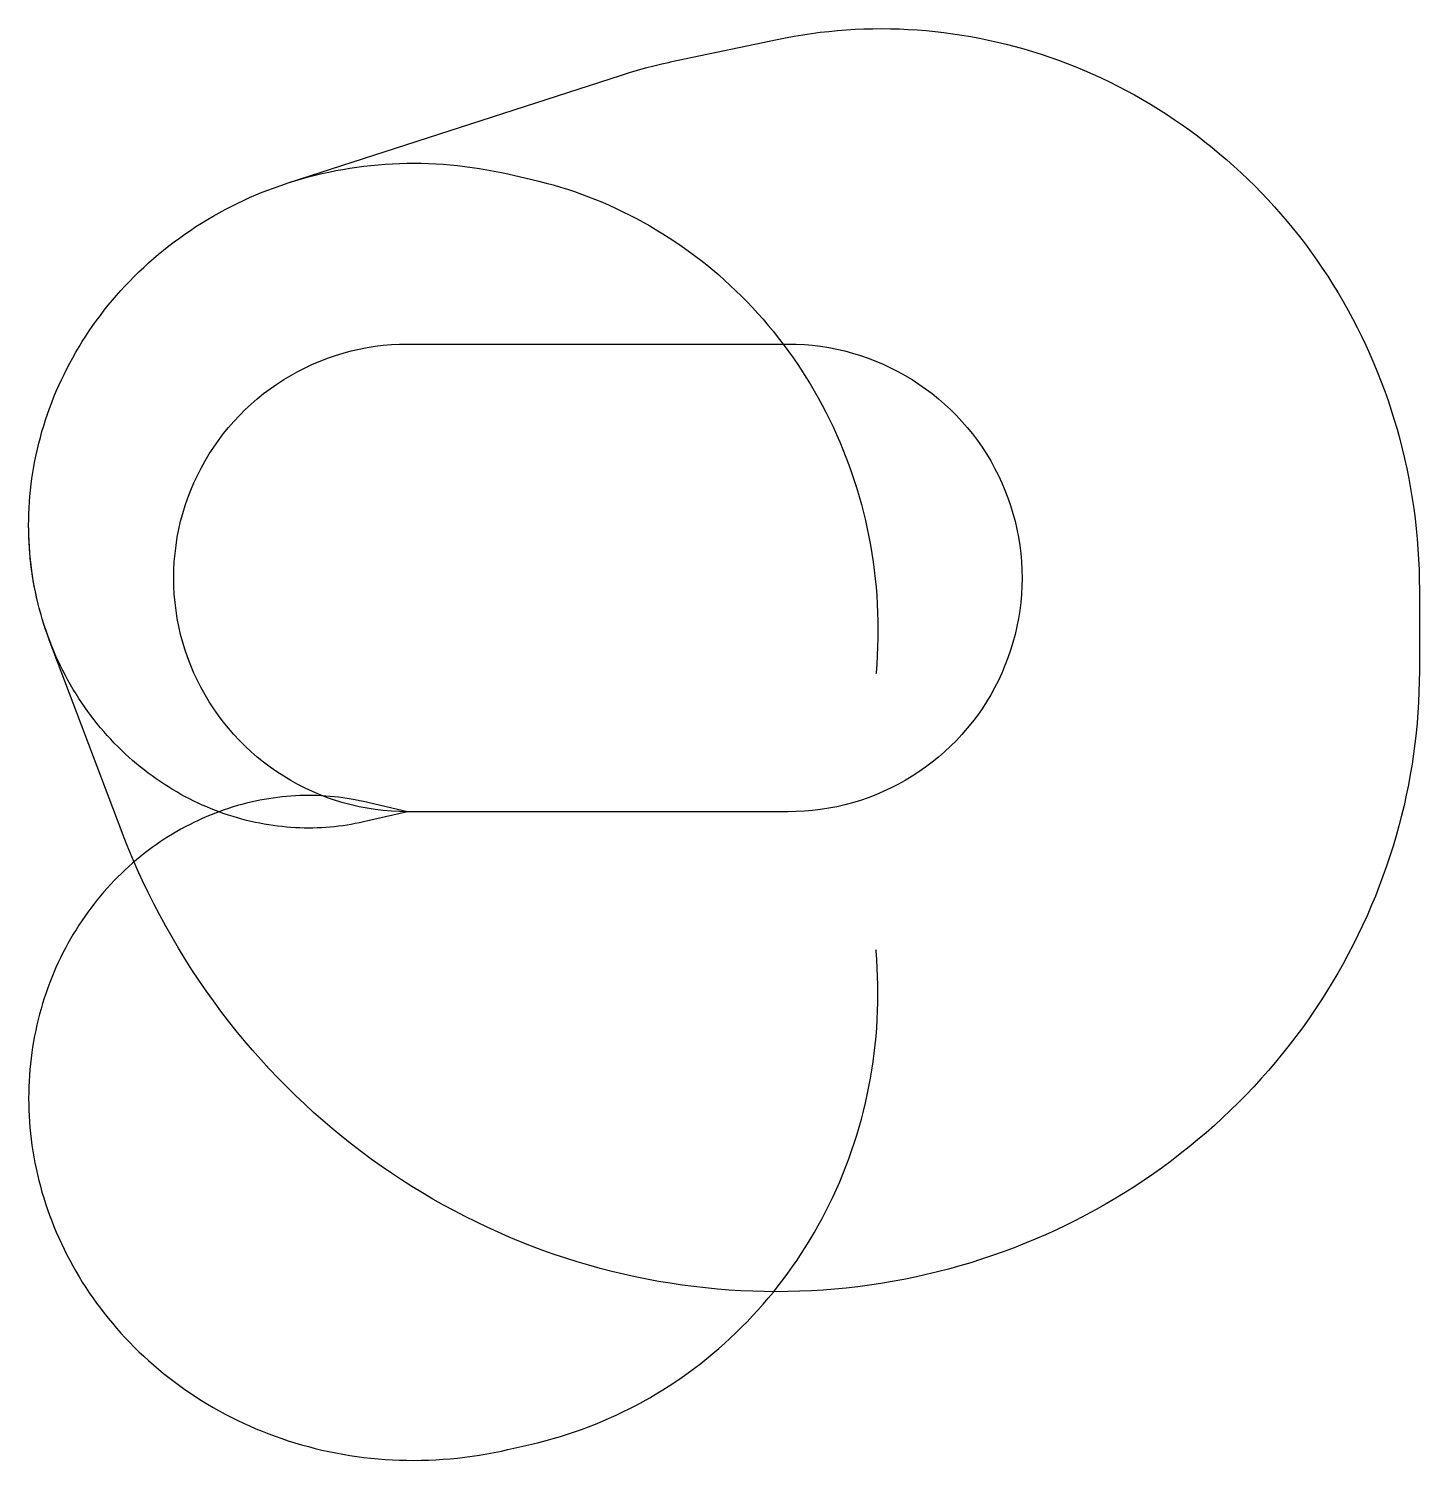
# Model space of a CAD drawing. Header units: metres. Extents: x -22692 to 60571, y -38839 to 46898.
import ezdxf

# ---------------------------------------------------------------- set-up
doc = ezdxf.new("R2010")
doc.units = ezdxf.units.M

msp = doc.modelspace()

# ---------------------------------------------------------------- linework, layer by layer
at = {"layer": 'NorminalTrack', "color": 1}
msp.add_lwpolyline([(0, 0), (0, 0), (-489, 9), (-977, 34), (-1464, 77), (-1949, 136), (-2432, 213), (-2912, 306), (-3388, 416), (-3861, 543), (-4328, 685), (-4790, 845), (-5247, 1020), (-5697, 1211), (-6140, 1417), (-6575, 1639), (-7003, 1876), (-7422, 2128), (-7832, 2394), (-8232, 2675), (-8623, 2969), (-9003, 3277), (-9372, 3597), (-9729, 3931), (-10075, 4277), (-10408, 4634), (-10729, 5003), (-11037, 5383), (-11331, 5773), (-11611, 6174), (-11878, 6584), (-12129, 7003), (-12366, 7430), (-12588, 7866), (-12795, 8309), (-12986, 8759), (-13161, 9216), (-13320, 9678), (-13463, 10145), (-13590, 10617), (-13700, 11094), (-13793, 11574), (-13869, 12057), (-13929, 12542), (-13972, 13029), (-13997, 13517), (-14006, 14006), (-13997, 14495), (-13972, 14983), (-13929, 15470), (-13869, 15955), (-13793, 16438), (-13700, 16918), (-13590, 17394), (-13463, 17866), (-13320, 18334), (-13161, 18796), (-12986, 19252), (-12795, 19702), (-12588, 20145), (-12366, 20581), (-12129, 21009), (-11878, 21428), (-11611, 21838), (-11331, 22238), (-11037, 22629), (-10729, 23008), (-10408, 23377), (-10075, 23735), (-9729, 24081), (-9372, 24414), (-9003, 24735), (-8623, 25042), (-8232, 25337), (-7832, 25617), (-7422, 25883), (-7003, 26135), (-6575, 26372), (-6140, 26594), (-5697, 26801), (-5247, 26992), (-4790, 27167), (-4328, 27326), (-3861, 27469), (-3388, 27595), (-2912, 27705), (-2432, 27799), (-1949, 27875), (-1464, 27935), (-977, 27977), (-489, 28003), (0, 28011), (0, 28011), (22777, 28011), (22777, 28011), (23266, 28003), (23754, 27977), (24241, 27935), (24727, 27875), (25209, 27799), (25689, 27705), (26166, 27595), (26638, 27469), (27105, 27326), (27568, 27167), (28024, 26992), (28474, 26801), (28917, 26594), (29353, 26372), (29780, 26135), (30199, 25883), (30609, 25617), (31010, 25337), (31400, 25042), (31780, 24735), (32149, 24414), (32507, 24081), (32852, 23735), (33186, 23377), (33506, 23008), (33814, 22629), (34108, 22238), (34389, 21838), (34655, 21428), (34907, 21009), (35144, 20581), (35366, 20145), (35572, 19702), (35763, 19252), (35938, 18796), (36098, 18334), (36240, 17866), (36367, 17394), (36477, 16918), (36570, 16438), (36647, 15955), (36706, 15470), (36749, 14983), (36775, 14495), (36783, 14006), (36775, 13517), (36749, 13029), (36706, 12542), (36647, 12057), (36570, 11574), (36477, 11094), (36367, 10617), (36240, 10145), (36098, 9678), (35938, 9216), (35763, 8759), (35572, 8309), (35366, 7866), (35144, 7430), (34907, 7003), (34655, 6584), (34389, 6174), (34108, 5773), (33814, 5383), (33506, 5003), (33186, 4634), (32852, 4277), (32507, 3931), (32149, 3597), (31780, 3277), (31400, 2969), (31010, 2675), (30609, 2394), (30199, 2128), (29780, 1876), (29353, 1639), (28917, 1417), (28474, 1211), (28024, 1020), (27568, 845), (27105, 685), (26638, 543), (26166, 416), (25689, 306), (25209, 213), (24727, 136), (24241, 77), (23754, 34), (23266, 9), (22777, 0), (0, 0)], dxfattribs=at)
at = {"layer": 'WindSpiral', "color": 5}
for points in [[(0, 0), (-2644, -608), (-2888, -661), (-3134, -711), (-3381, -757), (-3630, -798), (-3881, -835), (-4133, -868), (-4387, -897), (-4642, -921), (-4898, -941), (-5156, -956), (-5415, -967), (-5675, -974), (-5936, -976), (-6198, -973), (-6461, -966), (-6724, -954), (-6989, -938), (-7254, -917), (-7519, -891), (-7785, -860), (-8052, -825), (-8318, -785), (-8585, -740), (-8852, -690), (-9119, -635), (-9386, -576), (-9653, -512), (-9919, -442), (-10186, -368), (-10451, -289), (-10717, -205), (-10981, -116), (-11245, -23), (-11509, 76), (-11771, 180), (-12032, 288), (-12293, 402), (-12552, 520), (-12810, 644), (-13066, 772), (-13321, 905), (-13575, 1043), (-13827, 1186), (-14077, 1334), (-14326, 1487), (-14572, 1644), (-14817, 1806), (-15059, 1973), (-15300, 2145), (-15538, 2322), (-15774, 2503), (-16007, 2689), (-16238, 2880), (-16466, 3075), (-16691, 3275), (-16914, 3479), (-17133, 3688), (-17350, 3901), (-17563, 4119), (-17774, 4341), (-17981, 4568), (-18185, 4798), (-18385, 5033), (-18582, 5273), (-18775, 5516), (-18964, 5764), (-19150, 6015), (-19332, 6271), (-19510, 6530), (-19684, 6793), (-19853, 7060), (-20019, 7331), (-20180, 7606), (-20337, 7884), (-20490, 8165), (-20638, 8451), (-20781, 8739), (-20920, 9031), (-21054, 9326), (-21183, 9624), (-21308, 9926), (-21427, 10230), (-21542, 10537), (-21651, 10847), (-21756, 11160), (-21855, 11476), (-21949, 11794), (-22037, 12115), (-22120, 12438), (-22198, 12763), (-22270, 13091), (-22337, 13421), (-22398, 13753), (-22454, 14086), (-22504, 14422), (-22548, 14760), (-22586, 15099), (-22618, 15440), (-22645, 15782), (-22666, 16125), (-22680, 16470), (-22689, 16816), (-22692, 17163), (-22688, 17511), (-22679, 17860), (-22663, 18209), (-22641, 18560), (-22613, 18910), (-22579, 19261), (-22539, 19613), (-22492, 19964), (-22439, 20316), (-22380, 20668), (-22314, 21019), (-22242, 21370), (-22164, 21721), (-22080, 22072), (-21989, 22421), (-21892, 22770), (-21788, 23119), (-21678, 23466), (-21562, 23812), (-21439, 24157), (-21310, 24501), (-21175, 24843), (-21034, 25184), (-20886, 25523), (-20732, 25860), (-20571, 26196), (-20404, 26529), (-20231, 26860), (-20052, 27190), (-19867, 27516), (-19675, 27841), (-19478, 28162), (-19274, 28482), (-19064, 28798), (-18848, 29111), (-18627, 29421), (-18399, 29728), (-18165, 30032), (-17926, 30333), (-17680, 30630), (-17429, 30923), (-17172, 31213), (-16910, 31499), (-16642, 31781), (-16368, 32059), (-16089, 32332), (-15804, 32602), (-15514, 32867), (-15219, 33128), (-14918, 33384), (-14613, 33635), (-14302, 33882), (-13986, 34123), (-13666, 34360), (-13340, 34592), (-13010, 34818), (-12675, 35040), (-12335, 35255), (-11991, 35466), (-11642, 35671), (-11289, 35870), (-10932, 36063), (-10571, 36251), (-10205, 36433), (-9836, 36608), (-9462, 36778), (-9085, 36942), (-8705, 37099), (-8320, 37250), (-7932, 37394), (-7541, 37532), (-7147, 37664), (-7147, 37664), (12800, 44121), (13278, 44271), (13759, 44413), (14244, 44547), (14731, 44673), (15222, 44790), (15716, 44899), (15723, 44900), (22114, 46250), (22624, 46353), (23137, 46448), (23652, 46533), (24170, 46610), (24690, 46678), (25211, 46736), (25735, 46786), (26261, 46827), (26788, 46858), (27316, 46881), (27846, 46894), (28377, 46898), (28909, 46892), (29442, 46878), (29975, 46854), (30509, 46820), (31043, 46778), (31577, 46726), (32111, 46664), (32645, 46593), (33178, 46513), (33711, 46423), (34243, 46323), (34775, 46214), (35305, 46096), (35834, 45968), (36362, 45831), (36888, 45684), (37412, 45528), (37935, 45363), (38455, 45188), (38974, 45004), (39490, 44810), (40003, 44607), (40513, 44395), (41021, 44173), (41526, 43943), (42027, 43703), (42525, 43454), (43019, 43195), (43510, 42928), (43996, 42652), (44479, 42367), (44957, 42073), (45431, 41770), (45901, 41458), (46365, 41138), (46825, 40809), (47280, 40472), (47730, 40126), (48174, 39772), (48612, 39409), (49045, 39038), (49473, 38659), (49894, 38272), (50309, 37877), (50718, 37475), (51120, 37064), (51516, 36646), (51905, 36220), (52287, 35787), (52663, 35346), (53031, 34899), (53392, 34444), (53745, 33982), (54091, 33513), (54429, 33038), (54759, 32556), (55082, 32067), (55396, 31572), (55702, 31071), (56000, 30564), (56290, 30051), (56571, 29532), (56843, 29007), (57106, 28477), (57361, 27941), (57607, 27400), (57843, 26854), (58070, 26303), (58288, 25748), (58497, 25188), (58696, 24623), (58886, 24054), (59066, 23481), (59236, 22904), (59396, 22323), (59546, 21738), (59687, 21151), (59817, 20559), (59937, 19965), (60047, 19368), (60147, 18767), (60236, 18165), (60315, 17560), (60383, 16952), (60441, 16343), (60488, 15732), (60525, 15119), (60551, 14504), (60566, 13889), (60571, 13318), (60571, 8421), (60565, 7804), (60549, 7185), (60522, 6566), (60484, 5946), (60436, 5327), (60376, 4707), (60305, 4088), (60224, 3468), (60131, 2850), (60028, 2232), (59914, 1615), (59788, 1000), (59652, 385), (59505, -228), (59347, -839), (59178, -1448), (58998, -2055), (58808, -2659), (58606, -3262), (58394, -3861), (58171, -4458), (57937, -5051), (57693, -5641), (57438, -6228), (57172, -6811), (56896, -7390), (56609, -7965), (56312, -8536), (56004, -9102), (55686, -9664), (55358, -10221), (55020, -10773), (54672, -11320), (54313, -11862), (53945, -12397), (53567, -12928), (53179, -13452), (52781, -13970), (52374, -14482), (51957, -14987), (51531, -15486), (51096, -15978), (50651, -16463), (50198, -16941), (49735, -17412), (49264, -17875), (48784, -18330), (48296, -18778), (47799, -19218), (47293, -19650), (46780, -20073), (46258, -20488), (45728, -20894), (45191, -21292), (44646, -21680), (44094, -22060), (43534, -22431), (42967, -22792), (42393, -23144), (41812, -23486), (41225, -23818), (40630, -24141), (40030, -24453), (39423, -24756), (38810, -25048), (38192, -25330), (37567, -25602), (36938, -25862), (36302, -26113), (35662, -26352), (35016, -26581), (34366, -26798), (33712, -27005), (33052, -27200), (32389, -27384), (31721, -27556), (31050, -27718), (30375, -27867), (29697, -28005), (29015, -28132), (28330, -28246), (27643, -28349), (26953, -28440), (26260, -28519), (25565, -28586), (24868, -28640), (24170, -28683), (23470, -28714), (22768, -28732), (22065, -28738), (21361, -28732), (20657, -28714), (19952, -28683), (19247, -28640), (18541, -28584), (17836, -28516), (17131, -28436), (16427, -28343), (15723, -28238), (15021, -28121), (14319, -27991), (13619, -27848), (12921, -27693), (12225, -27526), (11530, -27347), (10838, -27155), (10149, -26950), (9462, -26734), (8779, -26505), (8098, -26264), (7421, -26011), (6747, -25746), (6078, -25468), (5412, -25179), (4751, -24878), (4094, -24564), (3442, -24239), (2795, -23902), (2153, -23554), (1517, -23194), (885, -22822), (260, -22439), (-359, -22044), (-972, -21638), (-1579, -21221), (-2179, -20793), (-2773, -20354), (-3359, -19904), (-3938, -19444), (-4510, -18972), (-5074, -18490), (-5631, -17998), (-6179, -17496), (-6719, -16983), (-7251, -16460), (-7775, -15927), (-8289, -15385), (-8795, -14833), (-9292, -14272), (-9779, -13701), (-10257, -13121), (-10726, -12532), (-11184, -11934), (-11633, -11328), (-12072, -10713), (-12500, -10090), (-12918, -9458), (-13325, -8819), (-13722, -8172), (-14108, -7517), (-14483, -6854), (-14846, -6185), (-15199, -5508), (-15539, -4824), (-15869, -4134), (-16186, -3437), (-16492, -2734), (-16786, -2024), (-17068, -1309), (-17151, -1090), (-21456, 10304), (-21569, 10612), (-21677, 10923), (-21780, 11237), (-21878, 11553), (-21971, 11872), (-22058, 12193), (-22140, 12517), (-22216, 12843), (-22287, 13171), (-22352, 13501), (-22412, 13834), (-22466, 14168), (-22515, 14504), (-22557, 14842), (-22594, 15181), (-22625, 15523), (-22650, 15865), (-22670, 16209), (-22683, 16554), (-22690, 16900), (-22692, 17142)], [(0, 0), (-2644, -608), (-2888, -661), (-3134, -711), (-3381, -757), (-3630, -798), (-3881, -835), (-4133, -868), (-4387, -897), (-4642, -921), (-4898, -941), (-5156, -956), (-5415, -967), (-5675, -974), (-5936, -976), (-6198, -973), (-6461, -966), (-6724, -954), (-6989, -938), (-7254, -917), (-7519, -891), (-7785, -860), (-8052, -825), (-8318, -785), (-8585, -740), (-8852, -690), (-9119, -635), (-9386, -576), (-9653, -512), (-9919, -442), (-10186, -368), (-10451, -289), (-10717, -205), (-10981, -116), (-11245, -23), (-11509, 76), (-11771, 180), (-12032, 288), (-12293, 402), (-12552, 520), (-12810, 644), (-13066, 772), (-13321, 905), (-13575, 1043), (-13827, 1186), (-14077, 1334), (-14326, 1487), (-14572, 1644), (-14817, 1806), (-15059, 1973), (-15300, 2145), (-15538, 2322), (-15774, 2503), (-16007, 2689), (-16238, 2880), (-16466, 3075), (-16691, 3275), (-16914, 3479), (-17133, 3688), (-17350, 3901), (-17563, 4119), (-17774, 4341), (-17981, 4568), (-18185, 4798), (-18385, 5033), (-18582, 5273), (-18775, 5516), (-18964, 5764), (-19150, 6015), (-19332, 6271), (-19510, 6530), (-19684, 6793), (-19853, 7060), (-20019, 7331), (-20180, 7606), (-20337, 7884), (-20490, 8165), (-20638, 8451), (-20781, 8739), (-20920, 9031), (-21054, 9326), (-21183, 9624), (-21308, 9926), (-21427, 10230), (-21542, 10537), (-21651, 10847), (-21756, 11160), (-21855, 11476), (-21949, 11794), (-22037, 12115), (-22120, 12438), (-22198, 12763), (-22270, 13091), (-22337, 13421), (-22398, 13753), (-22454, 14086), (-22504, 14422), (-22548, 14760), (-22586, 15099), (-22618, 15440), (-22645, 15782), (-22666, 16125), (-22680, 16470), (-22689, 16816), (-22692, 17163), (-22688, 17511), (-22679, 17860), (-22663, 18209), (-22641, 18560), (-22613, 18910), (-22579, 19261), (-22539, 19613), (-22492, 19964), (-22439, 20316), (-22380, 20668), (-22314, 21019), (-22242, 21370), (-22164, 21721), (-22080, 22072), (-21989, 22421), (-21892, 22770), (-21788, 23119), (-21678, 23466), (-21562, 23812), (-21439, 24157), (-21310, 24501), (-21175, 24843), (-21034, 25184), (-20886, 25523), (-20732, 25860), (-20571, 26196), (-20404, 26529), (-20231, 26860), (-20052, 27190), (-19867, 27516), (-19675, 27841), (-19478, 28162), (-19274, 28482), (-19064, 28798), (-18848, 29111), (-18627, 29421), (-18399, 29728), (-18165, 30032), (-17926, 30333), (-17680, 30630), (-17429, 30923), (-17172, 31213), (-16910, 31499), (-16642, 31781), (-16368, 32059), (-16089, 32332), (-15804, 32602), (-15514, 32867), (-15219, 33128), (-14918, 33384), (-14613, 33635), (-14302, 33882), (-13986, 34123), (-13666, 34360), (-13340, 34592), (-13010, 34818), (-12675, 35040), (-12335, 35255), (-11991, 35466), (-11642, 35671), (-11289, 35870), (-10932, 36063), (-10571, 36251), (-10205, 36433), (-9836, 36608), (-9462, 36778), (-9085, 36942), (-8705, 37099), (-8320, 37250), (-7932, 37394), (-7541, 37532), (-7147, 37664), (-6749, 37789), (-6348, 37907), (-5945, 38018), (-5538, 38123), (-5129, 38221), (-4718, 38312), (-4304, 38395), (-3887, 38472), (-3469, 38542), (-3048, 38604), (-2625, 38659), (-2200, 38707), (-1774, 38748), (-1346, 38781), (-917, 38807), (-486, 38825), (-54, 38836), (379, 38839), (813, 38835), (1247, 38823), (1683, 38804), (2119, 38777), (2555, 38742), (2992, 38699), (3429, 38649), (3865, 38591), (4302, 38525), (4739, 38452), (5175, 38371), (5610, 38281), (5991, 38197), (7434, 37866), (7862, 37763), (8289, 37653), (8716, 37535), (9141, 37410), (9565, 37277), (9987, 37136), (10407, 36988), (10826, 36832), (11243, 36668), (11658, 36497), (12071, 36318), (12481, 36131), (12889, 35937), (13295, 35735), (13697, 35526), (14097, 35310), (14494, 35086), (14888, 34855), (15278, 34616), (15665, 34370), (16048, 34117), (16428, 33856), (16804, 33589), (17176, 33314), (17544, 33033), (17907, 32744), (18266, 32449), (18621, 32146), (18971, 31837), (19317, 31521), (19657, 31199), (19993, 30870), (20323, 30534), (20648, 30192), (20968, 29844), (21283, 29490), (21591, 29129), (21894, 28762), (22191, 28390), (22482, 28011), (22767, 27627), (23046, 27237), (23319, 26841), (23585, 26440), (23845, 26033), (24098, 25621), (24344, 25204), (24583, 24782), (24816, 24355), (25041, 23924), (25259, 23487), (25470, 23046), (25674, 22600), (25870, 22150), (26059, 21696), (26240, 21237), (26414, 20775), (26579, 20309), (26737, 19839), (26887, 19365), (27029, 18888), (27162, 18408), (27288, 17925), (27405, 17438), (27514, 16949), (27615, 16456), (27707, 15961), (27791, 15464), (27866, 14965), (27933, 14463), (27991, 13959), (28040, 13453), (28081, 12946), (28112, 12436), (28135, 11926), (28149, 11414), (28154, 10901), (28150, 10387), (28137, 9873), (28115, 9357), (28084, 8842), (28044, 8325), (28039, 8262)], [(0, 0), (-2644, 608), (-2888, 661), (-3134, 711), (-3381, 757), (-3630, 798), (-3881, 835), (-4133, 868), (-4387, 897), (-4642, 921), (-4898, 941), (-5156, 956), (-5415, 967), (-5675, 974), (-5936, 976), (-6198, 973), (-6461, 966), (-6724, 954), (-6989, 938), (-7254, 917), (-7519, 891), (-7785, 860), (-8052, 825), (-8318, 785), (-8585, 740), (-8852, 690), (-9119, 635), (-9386, 576), (-9653, 512), (-9919, 442), (-10186, 368), (-10451, 289), (-10717, 205), (-10981, 116), (-11245, 23), (-11509, -76), (-11771, -180), (-12032, -288), (-12293, -402), (-12552, -520), (-12810, -644), (-13066, -772), (-13321, -905), (-13575, -1043), (-13827, -1186), (-14077, -1334), (-14326, -1487), (-14572, -1644), (-14817, -1806), (-15059, -1973), (-15300, -2145), (-15538, -2322), (-15774, -2503), (-16007, -2689), (-16238, -2880), (-16466, -3075), (-16691, -3275), (-16914, -3479), (-17133, -3688), (-17350, -3901), (-17563, -4119), (-17774, -4341), (-17981, -4568), (-18185, -4798), (-18385, -5033), (-18582, -5273), (-18775, -5516), (-18964, -5764), (-19150, -6015), (-19332, -6271), (-19510, -6530), (-19684, -6793), (-19853, -7060), (-20019, -7331), (-20180, -7606), (-20337, -7884), (-20490, -8165), (-20638, -8451), (-20781, -8739), (-20920, -9031), (-21054, -9326), (-21183, -9624), (-21308, -9926), (-21427, -10230), (-21542, -10537), (-21651, -10847), (-21756, -11160), (-21855, -11476), (-21949, -11794), (-22037, -12115), (-22120, -12438), (-22198, -12763), (-22270, -13091), (-22337, -13421), (-22398, -13753), (-22454, -14086), (-22504, -14422), (-22548, -14760), (-22586, -15099), (-22618, -15440), (-22645, -15782), (-22666, -16125), (-22680, -16470), (-22689, -16816), (-22692, -17163), (-22688, -17511), (-22679, -17860), (-22663, -18209), (-22641, -18560), (-22613, -18910), (-22579, -19261), (-22539, -19613), (-22492, -19964), (-22439, -20316), (-22380, -20668), (-22314, -21019), (-22242, -21370), (-22164, -21721), (-22080, -22072), (-21989, -22421), (-21892, -22770), (-21788, -23119), (-21678, -23466), (-21562, -23812), (-21439, -24157), (-21310, -24501), (-21175, -24843), (-21034, -25184), (-20886, -25523), (-20732, -25860), (-20571, -26196), (-20404, -26529), (-20231, -26860), (-20052, -27190), (-19867, -27516), (-19675, -27841), (-19478, -28162), (-19274, -28482), (-19064, -28798), (-18848, -29111), (-18627, -29421), (-18399, -29728), (-18165, -30032), (-17926, -30333), (-17680, -30630), (-17429, -30923), (-17172, -31213), (-16910, -31499), (-16642, -31781), (-16368, -32059), (-16089, -32332), (-15804, -32602), (-15514, -32867), (-15219, -33128), (-14918, -33384), (-14613, -33635), (-14302, -33882), (-13986, -34123), (-13666, -34360), (-13340, -34592), (-13010, -34818), (-12675, -35040), (-12335, -35255), (-11991, -35466), (-11642, -35671), (-11289, -35870), (-10932, -36063), (-10571, -36251), (-10205, -36433), (-9836, -36608), (-9462, -36778), (-9085, -36942), (-8705, -37099), (-8320, -37250), (-7932, -37394), (-7541, -37532), (-7147, -37664), (-6749, -37789), (-6348, -37907), (-5945, -38018), (-5538, -38123), (-5129, -38221), (-4718, -38312), (-4304, -38395), (-3887, -38472), (-3469, -38542), (-3048, -38604), (-2625, -38659), (-2200, -38707), (-1774, -38748), (-1346, -38781), (-917, -38807), (-486, -38825), (-54, -38836), (379, -38839), (813, -38835), (1247, -38823), (1683, -38804), (2119, -38777), (2555, -38742), (2992, -38699), (3429, -38649), (3865, -38591), (4302, -38525), (4739, -38452), (5175, -38371), (5610, -38281), (5991, -38197), (7434, -37866), (7862, -37763), (8289, -37653), (8716, -37535), (9141, -37410), (9565, -37277), (9987, -37136), (10407, -36988), (10826, -36832), (11243, -36668), (11658, -36497), (12071, -36318), (12481, -36131), (12889, -35937), (13295, -35735), (13697, -35526), (14097, -35310), (14494, -35086), (14888, -34855), (15278, -34616), (15665, -34370), (16048, -34117), (16428, -33856), (16804, -33589), (17176, -33314), (17544, -33033), (17907, -32744), (18266, -32449), (18621, -32146), (18971, -31837), (19317, -31521), (19657, -31199), (19993, -30870), (20323, -30534), (20648, -30192), (20968, -29844), (21283, -29490), (21591, -29129), (21894, -28762), (22191, -28390), (22482, -28011), (22767, -27627), (23046, -27237), (23319, -26841), (23585, -26440), (23845, -26033), (24098, -25621), (24344, -25204), (24583, -24782), (24816, -24355), (25041, -23924), (25259, -23487), (25470, -23046), (25674, -22600), (25870, -22150), (26059, -21696), (26240, -21237), (26414, -20775), (26579, -20309), (26737, -19839), (26887, -19365), (27029, -18888), (27162, -18408), (27288, -17925), (27405, -17438), (27514, -16949), (27615, -16456), (27707, -15961), (27791, -15464), (27866, -14965), (27933, -14463), (27991, -13959), (28040, -13453), (28081, -12946), (28112, -12436), (28135, -11926), (28149, -11414), (28154, -10901), (28150, -10387), (28137, -9873), (28115, -9357), (28084, -8842), (28044, -8325), (28039, -8262)]]:
    msp.add_lwpolyline(points, dxfattribs=at)

doc.saveas('drawing.dxf')
